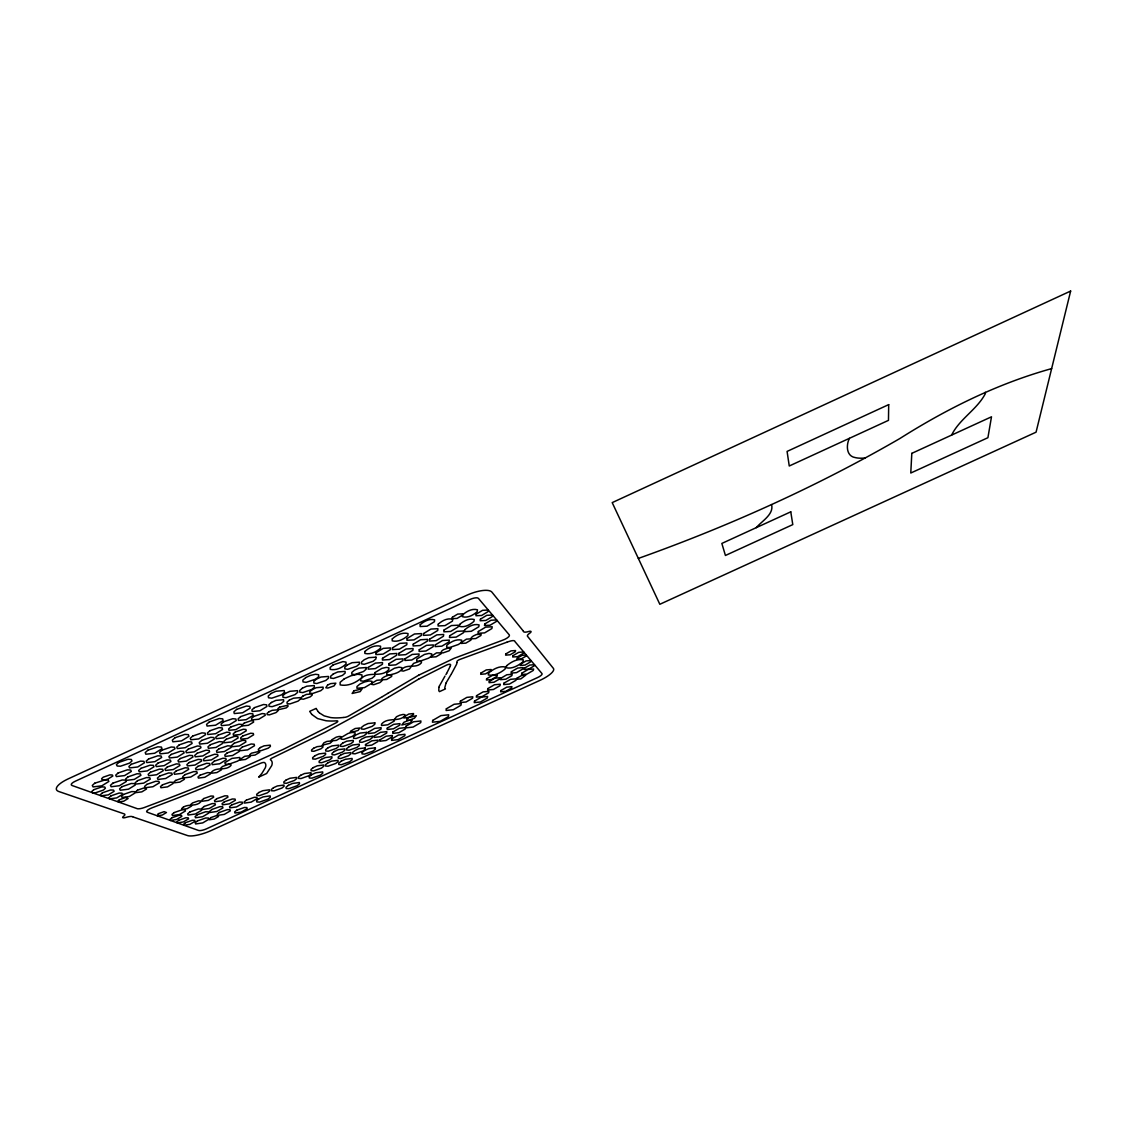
<?xml version="1.0" encoding="UTF-8"?>
<svg xmlns="http://www.w3.org/2000/svg" width="1127" height="1127" viewBox="0 0 1127 1127"><rect width="100%" height="100%" fill="white"/><g stroke="black" fill="none" stroke-linecap="round" stroke-linejoin="round"><path stroke-width="1.5" d="M371.854 683.272L371.84 684.427L373.713 684.709L379.841 682.61L381.757 681.018L381.814 678.693C387.364 673.467 396.577 675.496 401.733 669.438L401.846 667.663L399.057 667.184L394.45 668.226L386.843 672.805L386.786 674.566L389.59 675.017M371.966 683.117L371.995 681.37L369.135 680.933L364.472 681.99L359.809 684.131L356.949 686.54L356.963 688.273L364.472 687.625L376.841 680.271L386.688 679.454L391.689 676.454L391.745 675.298L389.886 674.988M394.337 719.561L396.479 716.744L399.775 715.222L403.029 714.448L404.987 714.687L404.903 715.856C398.423 722.534 387.787 716.702 381.532 724.112L381.49 725.506L387.843 724.802L394.323 720.998L394.394 719.604M431.43 655.914L431.303 657.126L436.079 656.787L441.136 653.759L441.432 651.321L443.432 649.687L458.393 644.489L466.437 639.136L475.791 638.544L480.919 635.487L481.144 634.247L476.482 634.515L473.368 635.952L471.325 637.6L470.931 640.08L465.817 643.137L461.112 643.432L461.295 642.207M431.556 655.745L431.754 653.928L429.049 653.421L424.485 654.435L416.807 659.041L416.666 660.845L419.385 661.338M456.928 662.704L456.689 663.859A63.027 19.497 -21.6 0 1 456.534 664.366L451.561 673.664M461.436 642.024L461.718 640.164C456.379 638.77 450.772 641.798 446.827 645.25L446.602 647.109L449.236 647.631M450.335 665.944L450.363 665.832A43.418 13.411 -21.7 0 0 450.532 664.986M438.896 687.498L438.797 690.64A29.274 8.72 -22.3 0 0 438.896 690.865L439.488 691.64L445.447 688.907A18.483 5.494 -22.3 0 1 445.024 688.343L444.982 688.245A27.287 8.128 -22.4 0 1 444.813 687.583L446.024 683.047M450.265 666.198L446.672 673.326M438.952 687.287L439.347 686.146M951.597 435.107C959.486 418.92 977.137 409.51 985.407 393.534L985.266 392.281M849.406 438.333C846.109 444.926 846.053 456.153 855.252 457.59A60.52 19.131 -28 0 0 862.211 458.196L865.015 458.041M439.403 686.019L444.968 676.087M446.095 682.906L451.265 674.115M446.588 673.481L445.912 674.566M756.273 527.647C761.697 521.167 774.193 514.292 771.558 504.572M387.857 693.359L418.61 675.228M387.815 693.401L382.476 696.599M388.463 697.12L418.666 679.116M382.152 696.796L348.44 716.138A3.423 1.028 -21 0 1 345.059 717.293L343.524 717.476M388.026 697.374L372.671 706.39M372.431 706.53L325.125 732.24L272.41 757.879A3.395 0.986 -20.2 0 0 270.508 759.781L271.184 760.387A42.009 12.087 -19.8 0 1 271.734 761.176L272.044 761.937A50.842 14.609 -19.7 0 1 272.185 763.43L272.142 763.838A62.661 18.004 -19.6 0 1 271.692 765.642L266.634 773.502L258.661 777.151L259.745 775.911A125.52 36.163 -18.9 0 0 262.098 773.08L265.254 767.853A58.491 16.806 -19.6 0 0 265.733 766.233L265.789 765.867A45.996 13.214 -19.7 0 0 265.747 764.515L265.578 763.937A36.374 10.467 -19.8 0 0 265.099 763.12L264.718 762.711A3.395 0.986 -20.1 0 0 260.436 763.331L198.944 789.562A949.483 409.129 -13.3 0 1 172.924 799.86L151.948 807.848A6.931 1.958 -19 0 0 147.228 812.215L198.606 830.472A6.41 1.705 -19.7 0 0 206.551 828.796L537.523 677.581A6.283 1.789 -23.1 0 0 541.988 673.566L515.067 641.728A6.79 2.085 -23 0 1 514.926 641.404A6.79 2.085 -22.9 0 0 509.263 641.404L507.023 642.165M418.723 679.088L446.63 665.043A3.437 1.057 -22.1 0 1 450.561 664.747M418.666 675.2L454.082 658.337L502.529 640.263A6.889 2.155 -22.8 0 0 509.305 634.91L478.44 598.395A7.466 2.522 -22.6 0 0 469.945 599.494L75.241 781.25A7.72 2.353 -17.9 0 0 72.043 785.491L136.437 808.383A7.058 2 -18.8 0 1 136.705 808.51A7.044 2 -18.9 0 0 144.284 807.538L167.712 798.677A929.902 399.775 -13.4 0 0 197.69 786.843L205.72 783.561A830.712 345.116 -14.3 0 0 225.879 775.137L283.229 749.385L336.156 722.787A3.423 1.028 -20.8 0 0 336.579 720.829A59.787 18.441 -21.2 0 1 333.761 720.984L333.423 720.998A60.928 18.807 -21.3 0 1 330.831 721.026L330.436 721.012A63.225 19.525 -21.3 0 1 328.056 720.914L327.563 720.886A66.014 20.413 -21.3 0 1 325.957 720.731L317.56 718.561L311.827 714.462M316.123 708.404L309.686 711.362L311.714 714.335M638.347 558.428C716.828 530.451 793.422 496.965 866.635 457.168A631.289 276.608 -29 0 0 899.811 438.558C947.117 408.65 997.536 383.645 1051.632 368.614M506.868 642.221L459.788 659.464A3.437 1.057 -22.3 0 0 456.942 661.676A36.487 11.27 -21.9 0 1 456.956 662.479M228.429 764.331L225.287 764.134L224.893 762.655L231.951 758.401L239.797 757.471L240.276 760.091L245.432 759.471L250.095 756.668L249.687 754.681L251.391 753.23L259.52 751.258L259.703 752.258L255.026 755.076L244.728 756.287L237.586 761.134L222.639 766.416L220.962 767.853L221.484 769.783L216.863 772.573L211.622 773.221L211.355 772.263C216.609 766.318 225.794 771.333 231.063 765.388L230.824 764.416L228.739 764.289M408.552 720.294L406.819 720.083L406.889 719.04L408.763 717.561L416.356 715.715L414.398 718.237L403.917 722.266L401.804 724.999L410.059 722.971L412.186 720.252L410.284 720.026M419.681 661.31L421.484 661.634L421.371 662.831C416.046 669.128 406.932 663.296 401.606 669.607L401.536 670.79L403.367 671.1L409.467 669.001L413.567 663.409L428.57 658.182L436.515 652.871L443.052 652.885L449.11 650.8L451.279 647.955L449.532 647.602M132.944 816.892L187.476 835.558A19.215 5.1 -19.7 0 0 211.242 830.5L539.932 680.37A18.849 5.367 -23.1 0 0 553.385 668.367L527.521 636.29A6.79 2.085 -23.2 0 1 529.38 633.444A9.904 3.071 -23.1 0 0 530.535 632.543A3.409 1.057 -23.1 0 0 528.521 631.543A6.861 2.127 -23.1 0 1 523.393 631.331M319.448 712.926L324.153 715.87L330.493 717.533A59.816 18.497 -21.3 0 0 332.169 717.73L332.606 717.758A56.589 17.468 -21.3 0 0 334.705 717.885L335.099 717.899A54.35 16.764 -21.3 0 0 337.396 717.899L337.762 717.885A53.039 16.356 -21.2 0 0 340.284 717.772L340.565 717.744A52.56 16.201 -21.2 0 0 343.326 717.49M319.293 712.771L318.208 711.644M318.11 711.531L316.222 708.601M523.238 630.979L491.95 592.168A22.427 7.579 -22.6 0 0 466.423 595.436L68.423 778.771A23.174 7.044 -17.9 0 0 58.9 791.548L124.224 813.905A7.072 2 -18.6 0 1 123.829 816.061A10.495 2.958 -18.8 0 0 122.843 816.99A3.508 0.986 -18.7 0 0 126.111 817.371A6.987 1.958 -18.8 0 1 132.634 816.751M341.03 737.607L340.988 736.621L339.157 736.452L336.226 737.157L331.563 739.918L331.676 741.89L329.929 743.313L322.266 745.201L323.928 742.792L326.83 741.453L336.381 740.369L347.975 733.508L358.076 730.437L359.851 727.986L355.132 728.507L350.441 731.282L350.469 732.282L355.033 732.719L355.061 734.212L352.413 736.34L343.791 739.368L341.072 739.115L341.002 737.636M364.88 651.519L364.866 653.435C370.487 654.787 376.46 651.927 380.532 648.138L380.574 646.208C374.953 644.813 368.938 647.701 364.88 651.519M365.19 747.905L365.176 749.201L362.795 751.103L355.061 753.836L352.652 753.639L352.624 752.343L355.005 750.455L358.893 748.666L365.19 747.905M365.514 744.538L365.514 745.849L371.783 745.102L378.066 741.425L378.108 740.101L371.84 740.833L365.514 744.538M366.176 667.536L366.162 669.241L363.429 671.551L354.582 674.566L351.821 674.143L351.793 672.439L354.526 670.128L358.978 668.086L366.176 667.536M366.472 732.381L366.458 733.747L364.007 735.72L356.076 738.509L353.596 738.27L353.568 736.903L356.019 734.931L360.006 733.099L366.472 732.381M368.219 667.452L368.219 669.156L375.319 668.607L382.462 664.282L382.518 662.577L375.418 663.099L368.219 667.452M368.261 732.184L368.247 733.564L374.629 732.832L381.053 729.056L381.095 727.676L374.713 728.394L368.261 732.184M372.361 736.283L372.333 737.621L369.895 739.566L362.063 742.327L359.626 742.101L359.612 740.763L362.049 738.819L365.993 737.016L372.361 736.283M888.696 404.621L888.47 420.357L789.252 466L787.083 451.42L888.696 404.621M374.798 672.664L374.742 675.989L372.037 678.243L363.359 681.215L360.654 680.807L360.654 679.158C368.205 670.171 381.264 678.482 388.829 669.508L388.9 667.832L386.251 667.395L381.912 668.367L374.798 672.664M374.122 736.086L374.094 737.438L380.377 736.706L386.744 732.987L386.8 731.62L380.503 732.339L374.122 736.086M375.897 652.829L375.869 654.604L383.053 654.125L390.351 649.687L390.421 647.912L383.222 648.377L375.897 652.829M374.812 722.83L374.784 724.295L372.206 726.351L363.922 729.254L361.358 728.986L361.344 727.535L363.922 725.464L368.092 723.548L374.812 722.83M375.967 657.182L375.939 658.929L373.164 661.267L364.246 664.296L361.485 663.845L361.471 662.098L364.246 659.746L368.74 657.675L375.967 657.182M375.376 747.807L375.347 749.187L372.783 751.202L364.57 754.104L362.021 753.907L362.021 752.526L364.57 750.512L368.712 748.61L375.376 747.807M379.841 739.904L379.813 741.228L385.998 740.495L392.295 736.819L392.365 735.48L386.167 736.199L379.841 739.904M382.49 658.323L382.433 660.056L389.505 659.563L396.718 655.196L396.817 653.449L389.731 653.928L382.49 658.323M388.9 663.676L388.843 665.381L395.802 664.86L402.931 660.563L403.029 658.858L396.07 659.351L388.9 663.676M387.265 728.112L387.209 729.493L393.464 728.789L399.874 725.027L399.958 723.647L393.703 724.337L387.265 728.112M392.295 638.882L392.21 640.84C397.817 642.291 403.804 639.305 407.889 635.543L408.016 633.571C402.395 632.064 396.366 635.093 392.295 638.882M392.478 647.842L392.393 649.617L399.493 649.152L406.805 644.729L406.917 642.939L399.817 643.39L392.478 647.842M391.632 739.002L391.562 740.411L398.113 739.636L404.861 735.706L404.959 734.283L398.394 735.043L391.632 739.002M392.858 732.029L392.788 733.381L398.958 732.677L405.311 728.972L405.41 727.619L399.24 728.31L392.858 732.029M911.813 453.35L910.771 473.03L987.914 437.699L991.492 416.807L911.813 453.35M398.831 653.378L398.733 655.125L405.72 654.646L412.933 650.279L413.06 648.532L406.086 648.997L398.831 653.378M405.016 658.774L404.903 660.478L411.778 659.985L418.906 655.689L419.061 653.984L412.186 654.449L405.016 658.774M407.058 638.502L406.932 640.305L414.003 639.882L421.371 635.417L421.526 633.599L414.454 633.994L407.058 638.502M403.875 716.927L403.804 717.998L408.537 717.49L413.454 714.617L413.539 713.546L408.805 714.039L403.875 716.927M405.903 726.253L405.776 727.887L413.116 727.056L420.751 722.604L420.906 720.97L413.567 721.773L405.903 726.253M413.243 644.179L413.102 645.954L420.061 645.517L427.344 641.122L427.513 639.333L420.554 639.756L413.243 644.179M420.258 624.696L420.103 626.542L427.091 626.175L434.43 621.71L434.628 619.85C429.5 618.399 423.991 621.273 420.258 624.696M419.272 649.73L419.117 651.462L425.964 650.997L433.162 646.673L433.346 644.926L426.499 645.362L419.272 649.73M423.541 633.557L423.372 635.374L430.359 634.966L437.727 630.5L437.924 628.683L430.951 629.063L423.541 633.557M429.486 639.277L429.317 641.066L436.177 640.643L443.46 636.248L443.672 634.459L436.811 634.867L429.486 639.277M435.29 644.869L435.092 646.602L441.854 646.165L449.053 641.841L449.279 640.094L442.531 640.516L435.29 644.869M438.276 624.133L438.065 625.978L445.024 625.612L452.448 621.118L452.702 619.258C447.546 617.779 442.038 620.723 438.276 624.133M432.669 720.435L432.458 722.21L440.206 721.35L448.433 716.561L448.687 714.786L440.953 715.617L432.669 720.435M444.066 630.007L443.841 631.824L450.673 631.444L458.027 627.006L458.28 625.189L451.448 625.555L444.066 630.007M449.701 635.741L449.462 637.516L456.196 637.107L463.451 632.754L463.718 630.965L456.998 631.345L449.701 635.741M452.307 617.314L452.138 618.667L457.069 618.413L462.408 615.187L462.605 613.849L457.675 614.074L452.307 617.314M446.348 708.798L446.109 710.475L453.265 709.728L460.971 705.234L461.253 703.544L454.096 704.276L446.348 708.798M459.633 624.457L459.365 626.344C464.578 627.809 470.086 624.781 473.932 621.4L474.228 619.512C469.015 618.005 463.465 621.062 459.633 624.457M462.732 614.778L462.45 616.708C467.691 618.244 473.284 615.159 477.144 611.736L477.468 609.806C472.213 608.214 466.592 611.341 462.732 614.778M464.676 629.838L464.394 631.683L471.269 631.289L478.792 626.781L479.102 624.922C473.946 623.47 468.48 626.499 464.676 629.838M460.38 701.163L460.154 702.586L466.099 701.98L472.565 698.219L472.819 696.796L466.888 697.374L460.38 701.163M476.186 614.159L475.932 615.751L481.666 615.469L488.005 611.651L488.301 610.059L482.553 610.313L476.186 614.159M480.426 619.16L480.158 620.738L485.878 620.442L492.217 616.638L492.513 615.046L486.794 615.328L480.426 619.16M478.341 631.5L478.045 633.275L484.61 632.895L491.879 628.556L492.217 626.767L485.652 627.133L478.341 631.5M484.765 623.978L484.497 625.527L490.104 625.217L496.345 621.484L496.655 619.935L491.034 620.23L484.765 623.978M474.523 701.107L474.242 702.614L480.468 701.98L487.329 697.993L487.639 696.486L481.412 697.106L474.523 701.107M476.566 695.683L476.298 697.12L482.159 696.542L488.639 692.767L488.935 691.33L483.074 691.893L476.566 695.683M480.919 673.073L480.694 674.298L485.512 673.89L490.865 670.748L491.118 669.523L486.286 669.917L480.919 673.073M486.653 678.736L486.413 680.004L491.442 679.567L497.063 676.285L497.331 675.003L492.302 675.439L486.653 678.736M488.667 672.918L488.259 674.932C494.302 676.27 500.473 672.805 505.051 669.086L505.502 667.043C499.444 665.648 493.232 669.17 488.667 672.918M489.329 681.426L489.076 682.666L494.02 682.215L499.543 679.003L499.81 677.75L494.866 678.186L489.329 681.426M487.892 688.583L487.597 690.034L493.443 689.485L499.965 685.695L500.289 684.23L494.443 684.765L487.892 688.583M505.854 653.914L505.586 655.125L510.137 654.787L515.293 651.772L515.574 650.547L511.024 650.871L505.854 653.914M500.726 678.313L500.43 679.68L505.798 679.201L511.855 675.679L512.193 674.298L506.812 674.763L500.726 678.313M500.923 690.527L500.627 691.809L505.798 691.316L511.616 687.949L511.926 686.653L506.77 687.132L500.923 690.527M506.615 665.719L506.15 667.762C512.165 669.142 518.307 665.62 522.858 661.929L523.365 659.873C517.349 658.436 511.165 662.014 506.615 665.719M504.008 683.131L503.684 684.596L509.446 684.061L515.983 680.271L516.335 678.806L510.573 679.327L504.008 683.131M512.996 655.675L512.7 656.999L517.687 656.632L523.393 653.294L523.717 651.955L518.716 652.322L512.996 655.675M511.419 671.678L511.08 673.101L516.546 672.636L522.773 669.015L523.139 667.593L517.673 668.043L511.419 671.678M517.307 658.14L517.039 659.253L521.223 658.929L526.027 656.125L526.309 655.012L522.111 655.322L517.307 658.14M1070.65 291.048L1036.065 432.176L659.83 604.283L612.2 502.614L1070.65 291.048M517.011 678.186L516.744 679.243L520.857 678.877L525.844 675.087L521.731 675.439L517.011 678.186M520.519 664.183L520.209 665.465L525.055 665.071L530.634 661.831L530.972 660.535L526.112 660.915L520.519 664.183M521.9 673.129L521.533 674.552L526.999 674.073L533.268 670.438L533.649 669.015L528.197 669.466L521.9 673.129M524.351 668.226L524.041 669.466L528.732 669.072L534.142 665.93L534.48 664.691L529.775 665.071L524.351 668.226M94.71 783.209L92.301 785.449L93.076 786.914L101.824 785.829L108.854 781.462L108.122 779.983L102.12 779.701L101.599 778.701L103.247 777.165L109.897 774.883L112.348 774.996L112.841 776.01L108.037 778.982L94.71 783.209M118.758 762.43L116.447 764.585L117.109 766.022L120.49 766.219L129.661 763.064L131.986 760.922L131.352 759.471L127.985 759.26L118.758 762.43M93.724 789.703L91.752 791.534L92.386 792.732L95.386 792.83L103.416 790.055L105.389 788.224L104.783 787.026L101.796 786.914L93.724 789.703M118.053 773.023L115.743 775.151L116.405 776.573L124.59 775.587L131.296 771.446L130.662 770.009L127.295 769.84L118.053 773.023M131.267 764.317L128.915 766.473L129.549 767.924L137.719 766.98L144.481 762.796L143.876 761.331L140.537 761.134L131.267 764.317M147.806 750.244L145.214 752.625L145.862 754.231L154.638 753.259L162.006 748.694L161.415 747.074L157.836 746.807L147.806 750.244M112.799 783.195L110.46 785.35L111.164 786.745L119.448 785.716L126.224 781.546L125.562 780.123L122.153 779.969L112.799 783.195M102.458 792.788L100.458 794.62L101.078 795.817L108.291 794.887L114.123 791.295L113.531 790.097L110.545 789.985L102.458 792.788M127.914 776.897L125.604 778.996L126.252 780.391L134.282 779.405L140.917 775.32L140.326 773.911L137.029 773.756L127.914 776.897M148.609 758.964L146.242 761.119L146.82 762.585L154.892 761.655L161.654 757.485L161.105 756.006L157.822 755.794L148.609 758.964M141.002 768.318L138.663 770.459L139.269 771.868L147.285 770.91L153.976 766.797L153.413 765.36L150.13 765.177L141.002 768.318M111.009 795.845L109.009 797.662L109.601 798.846L116.729 797.916L122.533 794.352L121.97 793.169L119.039 793.056L111.009 795.845M174.967 737.762L172.332 740.157L172.896 741.805L181.517 740.89L188.927 736.311L188.406 734.663L184.913 734.367L174.967 737.762M161.978 750.188L159.569 752.371L160.119 753.864L168.162 752.963L174.995 748.751L174.474 747.257L171.205 747.018L161.978 750.188M121.927 786.716L119.589 788.844L120.251 790.238L128.478 789.182L135.24 785.04L134.62 783.631L131.239 783.49L121.927 786.716M137.522 780.673L135.226 782.744L135.832 784.11L143.721 783.11L150.3 779.095L149.736 777.715L146.496 777.56L137.522 780.673M123.561 794.408L121.519 796.254L122.096 797.465L129.295 796.507L135.226 792.887L134.676 791.689L131.718 791.577L123.561 794.408M158.076 763.021L155.723 765.148L156.287 766.585L164.19 765.642L170.895 761.528L170.388 760.091L167.162 759.894L158.076 763.021M179.221 744.877L176.798 747.06L177.305 748.567L185.251 747.694L192.083 743.482L191.618 741.975L188.406 741.721L179.221 744.877M119.42 799.705L117.898 801.072L118.335 801.945L123.688 801.227L128.084 798.55L125.463 797.592L119.42 799.705M150.483 772.234L148.158 774.319L148.722 775.714L156.597 774.756L163.232 770.699L162.697 769.29L159.485 769.121L150.483 772.234M171.318 754.386L168.923 756.541L169.444 757.992L177.348 757.09L184.11 752.949L183.616 751.47L180.419 751.244L171.318 754.386M192.745 736.03L190.28 738.241L190.759 739.777L198.676 738.932L205.579 734.691L205.142 733.156L201.944 732.874L192.745 736.03M209.312 721.928L206.593 724.351L207.058 726.056L215.581 725.21L223.104 720.576L222.695 718.871L219.272 718.519L209.312 721.928M137.48 790.196L135.874 791.633L136.297 792.577L141.861 791.858L146.496 789.027L146.087 788.083L143.805 787.998L137.48 790.196M146.876 784.364L144.608 786.392L145.172 787.731L152.934 786.731L159.442 782.772L158.907 781.42L155.737 781.279L146.876 784.364M167.317 766.98L164.965 769.079L165.486 770.474L173.276 769.544L179.911 765.487L179.418 764.078L176.263 763.895L167.317 766.98M188.308 749.117L185.899 751.286L186.378 752.751L194.182 751.864L200.944 747.722L200.507 746.243L197.366 746.004L188.308 749.117M209.904 730.761L207.424 732.973L207.847 734.508L215.666 733.705L222.568 729.465L222.188 727.915L219.047 727.619L209.904 730.761M159.724 776.038L157.414 778.095L157.949 779.461L165.683 778.489L172.248 774.503L171.741 773.122L168.599 772.953L159.724 776.038M180.419 758.471L178.038 760.584L178.531 762.021L186.293 761.105L192.985 757.02L192.534 755.583L189.392 755.372L180.419 758.471M201.691 740.411L199.24 742.594L199.69 744.088L207.467 743.242L214.299 739.058L213.891 737.551L210.763 737.297L201.691 740.411M236.628 709.39L233.895 711.841L234.275 713.56L242.615 712.771L250.138 708.15L249.8 706.418L246.489 706.037L236.628 709.39M223.583 721.829L221.061 724.083L221.441 725.647L229.246 724.872L236.219 720.59L235.867 719.012L232.754 718.702L223.583 721.829M176.305 770.84L173.981 772.911L174.474 774.277L182.123 773.333L188.688 769.347L188.237 767.966L185.138 767.783L176.305 770.84M197.169 753.259L194.76 755.386L195.21 756.823L202.874 755.935L209.58 751.864L209.171 750.413L206.086 750.188L197.169 753.259M218.117 735.156L215.75 737.241L216.13 738.692L223.512 737.903L230.063 733.902L229.711 732.451L226.766 732.184L218.117 735.156M162.471 784.843L160.499 786.59L160.95 787.731L167.529 786.871L173.121 783.49L172.699 782.335L170.022 782.208L162.471 784.843M240.643 716.617L238.107 718.857L238.445 720.435L246.151 719.674L253.124 715.406L252.814 713.828L249.757 713.504L240.643 716.617M189.28 762.458L186.927 764.543L187.392 765.937L195.013 765.036L201.634 761.007L201.212 759.598L198.141 759.387L189.28 762.458M210.411 744.679L207.988 746.835L208.396 748.3L216.046 747.44L222.794 743.327L222.428 741.848L219.356 741.594L210.411 744.679M230.866 726.971L228.626 728.958L228.964 730.324L235.825 729.62L241.995 725.844L241.699 724.464L238.966 724.196L230.866 726.971M254.477 707.615L251.899 709.883L252.209 711.503L259.886 710.771L266.916 706.474L266.648 704.854L263.619 704.502L254.477 707.615M271.072 693.485L268.24 695.979L268.522 697.768L271.79 698.177L281.609 694.824L284.455 692.344L284.215 690.541L275.946 691.245L271.072 693.485M175.685 780.405L174.037 781.842L174.389 782.786L179.785 782.11L184.419 779.292L184.081 778.348L181.898 778.236L175.685 780.405M185.082 774.601L182.757 776.644L183.236 777.982L190.745 777.038L197.253 773.094L196.816 771.741L193.788 771.572L185.082 774.601M244.334 723.027L242.432 724.689L242.685 725.858L248.405 725.281L253.603 722.111L253.378 720.942L251.11 720.702L244.334 723.027M226.259 739.256L223.879 741.341L224.245 742.763L231.556 741.96L238.107 737.974L237.783 736.537L234.867 736.283L226.259 739.256M205.79 757.302L203.409 759.387L203.832 760.795L211.369 759.908L217.99 755.893L217.61 754.47L214.581 754.259L205.79 757.302M235.36 731.958L233.162 733.888L233.472 735.213L240.178 734.508L246.221 730.831L245.94 729.493L243.277 729.239L235.36 731.958M253.829 716.42L251.476 718.491L251.758 719.942L258.787 719.237L265.211 715.321L264.972 713.856L262.182 713.56L253.829 716.42M197.929 766.346L195.591 768.389L196.028 769.769L203.522 768.853L210.073 764.881L209.678 763.5L206.664 763.303L197.929 766.346M271.452 702.445L268.86 704.713L269.114 706.333L272.114 706.671L281.13 703.6L283.736 701.332L283.511 699.712L275.918 700.388L271.452 702.445M218.906 748.849L216.497 750.962L216.877 752.399L224.4 751.54L231.077 747.483L230.739 746.032L227.724 745.792L218.906 748.849M285.441 693.373L282.807 695.669L283.018 697.317L286.004 697.698L295.035 694.612L297.683 692.316L297.5 690.654L289.935 691.302L285.441 693.373M305.727 677.581L302.853 680.088L303.036 681.92L306.178 682.356L315.87 679.06L318.758 676.566L318.617 674.735L315.504 674.27L310.573 675.355L305.727 677.581M268.902 711.813L267.014 713.461L267.198 714.631L269.395 714.856L275.988 712.602L277.876 710.968L277.707 709.799L272.156 710.32L268.902 711.813M234.162 743.271L231.796 745.327L232.134 746.736L239.375 745.933L245.883 741.975L245.587 740.566L242.714 740.326L234.162 743.271M242.812 735.959L240.615 737.875L240.91 739.185L247.56 738.467L253.589 734.818L253.321 733.48L250.687 733.24L242.812 735.959M214.2 761.232L211.834 763.289L212.228 764.669L219.638 763.782L226.203 759.809L225.851 758.429L222.878 758.232L214.2 761.232M200.028 775.207L198.028 776.94L198.394 778.095L204.776 777.278L210.369 773.911L210.031 772.756L207.467 772.615L200.028 775.207M279.623 707.136L277.834 708.686L277.989 709.799L286.216 707.897L288.019 706.361L287.878 705.248L279.623 707.136M227.189 752.906L224.794 754.977L225.161 756.386L232.542 755.527L239.163 751.526L238.839 750.117L235.895 749.892L227.189 752.906M302.318 688.245L299.669 690.541L299.838 692.203L302.769 692.584L311.742 689.513L314.405 687.231L314.264 685.554L306.798 686.174L302.318 688.245M289.385 700.064L287.005 702.135L287.188 703.614L289.878 703.938L298.035 701.135L300.43 699.078L300.275 697.599L293.457 698.205L289.385 700.064M158.386 813.68L157.245 815.779L162.246 815.06L166.458 812.525L164.091 811.665L158.386 813.68M316.462 679.088L313.771 681.426L313.912 683.117L316.8 683.525L325.816 680.454L328.506 678.144L328.408 676.439L320.97 677.017L316.462 679.088M333.085 664.93L330.126 667.494L330.225 669.368C335.902 670.621 341.96 667.874 346.045 664L345.989 662.112L342.918 661.605L333.085 664.93M242.235 747.102L239.727 749.258L240.065 750.723L247.63 749.864L254.491 745.722L254.195 744.243L251.194 743.989L242.235 747.102M303.05 695.965L301.05 697.698L301.177 698.937L303.388 699.205L310.179 696.88L312.179 695.162L312.066 693.922L306.431 694.415L303.05 695.965M312.235 689.555L309.798 691.654L309.939 693.161L312.573 693.514L320.744 690.71L323.181 688.625L323.083 687.118L316.321 687.681L312.235 689.555M333.254 674.002L330.535 676.341L330.634 678.031L333.479 678.454L342.425 675.411L345.144 673.087L345.087 671.382L337.748 671.946L333.254 674.002M174.136 812.595L172.008 814.412L172.459 815.568L179.447 814.553L185.434 810.975L185.011 809.82L182.18 809.749L174.136 812.595M347.553 664.789L344.806 667.142L344.848 668.875L347.665 669.325L356.639 666.268L359.4 663.93L359.386 662.183L352.061 662.704L347.553 664.789M183.264 807.214L181.686 808.552L182.01 809.411L187.138 808.693L191.576 806.044L190.97 804.298L192.562 802.945L198.493 800.86L200.55 800.931L200.845 801.804C196.14 806.946 188.646 803.579 183.264 807.214M171.825 817.836L169.952 819.428L170.36 820.442L176.545 819.54L181.841 816.371L181.461 815.356L178.954 815.314L171.825 817.836M327.619 685.019L325.816 687.78L327.802 688.062L334.029 685.92L335.846 683.173L330.732 683.596L327.619 685.019M260.407 747.511L258.322 749.286L258.548 750.497L261.013 750.681L268.339 748.131L270.438 746.356L270.226 745.144L264.028 745.849L260.407 747.511M344.2 678.877L340.086 682.37L340.185 684.906C348.004 686.498 356.259 682.694 361.95 677.454L361.95 674.89L357.766 674.242L350.976 675.763L344.2 678.877M203.79 798.55L201.86 800.184L202.198 801.241L208.312 800.381L213.665 797.198L213.341 796.127L210.89 796.042L203.79 798.55M178.686 820.301L176.812 821.879L177.207 822.879L183.321 821.963L188.589 818.836L188.223 817.836L185.744 817.793L178.686 820.301M189.9 811.947L187.66 813.849L188.096 815.046L195.351 814.004L201.634 810.257L201.24 809.045L198.31 808.975L189.9 811.947M204.156 806.453L201.958 808.298L202.353 809.468L209.298 808.482L215.412 804.847L215.046 803.664L212.256 803.579L204.156 806.453M185.377 822.738L183.546 824.288L183.912 825.26L189.871 824.358L195.041 821.301L194.689 820.329L192.28 820.287L185.377 822.738M197.324 814.722L195.112 816.582L195.52 817.765L202.635 816.723L208.847 813.032L208.467 811.849L205.593 811.778L197.324 814.722M216.722 798.691L214.496 800.564L214.863 801.762L221.794 800.79L227.95 797.141L227.612 795.93L224.851 795.817L216.722 798.691M197.436 820.935L195.21 822.795L195.619 823.964L202.733 822.893L208.946 819.216L208.565 818.047L205.706 817.991L197.436 820.935M211.862 809.482L209.678 811.299L210.045 812.468L216.891 811.468L222.949 807.89L222.611 806.721L219.864 806.65L211.862 809.482M353.991 690.766L352.117 693.485L360.175 691.626L362.063 688.921L353.991 690.766M224.315 801.832L222.104 803.678L222.442 804.847L229.274 803.875L235.374 800.269L235.064 799.085L232.345 798.987L224.315 801.832M210.679 817.653L209.397 819.752L214.257 819.019L218.553 816.483L216.356 815.638L210.679 817.653M219.399 812.454L217.229 814.243L217.581 815.384L224.315 814.398L230.317 810.862L230.007 809.707L227.302 809.637L219.399 812.454M231.739 804.903L229.542 806.707L229.866 807.876L236.585 806.904L242.629 803.34L242.347 802.17L239.657 802.086L231.739 804.903M246.419 800.1L244.207 801.917L244.489 803.086L251.152 802.128L257.195 798.578L256.942 797.395L254.308 797.296L246.419 800.1M236.726 810.2L234.627 811.933L234.909 813.032L241.347 812.088L247.151 808.679L246.883 807.566L244.32 807.495L236.726 810.2M258.886 792.492L256.646 794.324L256.9 795.521L259.534 795.606L267.381 792.83L269.621 790.999L269.395 789.802L262.76 790.717L258.886 792.492M313.616 748.258L311.545 749.962L311.644 751.117L313.898 751.3L320.871 748.849L322.956 747.159L322.871 745.989L317.096 746.666L313.616 748.258M258.956 798.789L256.576 800.733L256.843 801.973L259.647 802.072L267.987 799.099L270.367 797.169L270.128 795.901L263.07 796.902L258.956 798.789M273.495 787.717L271.241 789.562L271.466 790.76L274.058 790.858L281.863 788.097L284.117 786.266L283.934 785.054L277.369 785.956L273.495 787.717M314.996 755.71L312.616 757.654L312.743 758.95L315.306 759.147L323.252 756.344L325.633 754.414L325.548 753.104L318.969 753.907L314.996 755.71M286.075 780.053L283.793 781.913L283.976 783.138L286.554 783.265L294.372 780.49L296.655 778.644L296.5 777.405L289.949 778.278L286.075 780.053M328.056 747.736L325.647 749.68L325.745 751.019L328.281 751.216L336.255 748.413L338.663 746.468L338.593 745.13L332.042 745.905L328.056 747.736M288.399 785.322L285.99 787.266L286.188 788.548L288.892 788.661L297.119 785.744L299.528 783.8L299.359 782.518L292.485 783.462L288.399 785.322M300.613 775.32L298.317 777.179L298.472 778.405L301.008 778.546L308.784 775.785L311.094 773.939L310.967 772.699L304.487 773.545L300.613 775.32M321.463 759.344L319.11 761.246L319.209 762.542L321.73 762.711L329.577 759.936L331.944 758.034L331.873 756.752L325.393 757.555L321.463 759.344M342.833 742.975L340.41 744.933L340.467 746.271L342.974 746.483L350.891 743.693L353.315 741.749L353.286 740.397L346.82 741.157L342.833 742.975M313.306 767.6L310.982 769.473L311.108 770.727L313.63 770.882L321.42 768.121L323.745 766.247L323.66 764.994L317.194 765.825L313.306 767.6M334.395 751.47L332.014 753.399L332.085 754.696L334.578 754.893L342.453 752.118L344.848 750.202L344.792 748.891L338.339 749.666L334.395 751.47M311.658 774.686L309.192 776.672L309.333 777.996L312.01 778.137L320.293 775.193L322.773 773.221L322.66 771.896L315.799 772.798L311.658 774.686M327.788 762.894L325.449 764.768L325.534 766.036L328.013 766.205L335.761 763.458L338.114 761.584L338.044 760.316L331.662 761.119L327.788 762.894M348.99 746.75L346.581 748.68L346.623 749.99L349.088 750.202L356.907 747.44L359.316 745.525L359.302 744.2L352.92 744.961L348.99 746.75M340.593 755.118L338.227 757.02L338.283 758.302L340.748 758.485L348.511 755.738L350.891 753.85L350.849 752.554L344.496 753.343L340.593 755.118M341.227 761.176L338.72 763.176L338.79 764.515L341.382 764.698L349.609 761.782L352.131 759.795L352.089 758.443L345.369 759.288L341.227 761.176M790.774 511.827L721.843 543.439L725.422 555.47L792.788 524.604L790.774 511.827"/></g></svg>
